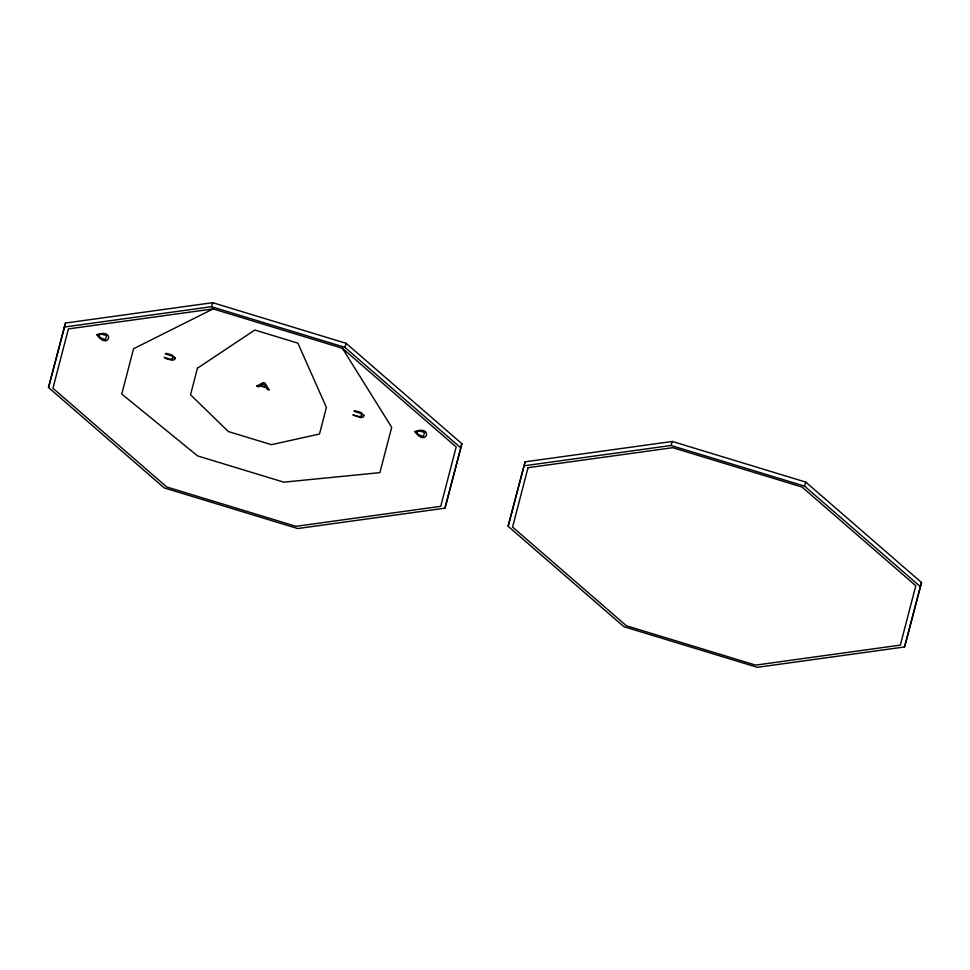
<?xml version="1.0" encoding="UTF-8"?>
<svg xmlns="http://www.w3.org/2000/svg" width="970" height="970" viewBox="0 0 970 970"><rect width="100%" height="100%" fill="white"/><g stroke="black" fill="none" stroke-linecap="round" stroke-linejoin="round"><path stroke-width="1.45" d="M48.5 387.503L65.499 323.034L212.697 302.688L346.132 343.319L461.878 443.726L446.139 504.17L444.89 508.183L297.681 528.541L164.245 487.91L48.5 387.503L65.499 323.034M444.89 508.183L461.878 443.726M508.122 526.274L525.109 461.817L672.319 441.459L805.755 482.09L921.5 582.497L905.75 642.952L904.501 646.966L757.303 667.312L623.868 626.681L508.122 526.274L525.109 461.817M904.501 646.966L921.5 582.497M64.25 327.048L211.448 306.702L212.697 302.688M460.629 447.74L344.883 347.333L346.132 343.319M523.861 465.83L671.07 445.485L672.319 441.459M920.251 586.523L804.506 486.103L805.755 482.09M213.133 308.909L133.569 348.751L121.771 394.05L197.625 455.924L283.798 482.163L379.888 472.645L391.698 427.333L342.386 348.254L213.133 308.909L68.409 328.903L52.95 388.267L166.743 486.976L295.995 526.334L440.719 506.328L456.179 446.976L342.386 348.254M671.07 445.485L804.506 486.103M211.448 306.702L344.883 347.333M96.794 334.711C108.749 351.298 115.806 327.969 96.794 334.711M414.76 431.529C426.727 448.104 433.772 424.775 414.76 431.529M175.243 358.075L174.479 359.724L172.066 360.197L166.864 358.973L164.185 357.348L170.138 359.215L172.975 358.524L172.393 356.148L165.264 353.844L166.234 353.347L172.09 354.996L175.243 358.075M363.968 415.487L363.204 417.136L360.791 417.609L352.898 414.869L358.876 416.627L361.701 415.924L361.119 413.547L353.989 411.256L354.959 410.746L360.816 412.408L363.968 415.487M98.819 335.365L100.346 337.778L105.475 339.645L106.542 335.547L102.08 334.359A4.413 1.576 17.3 0 0 99.777 334.42L98.819 335.365M416.785 432.171L418.312 434.596L423.441 436.464L424.508 432.365L420.046 431.165A4.413 1.576 17.3 0 0 417.743 431.238L416.785 432.171M197.456 368.2L190.532 394.754L228.362 431.565L271.454 444.684L319.494 434.014L326.405 407.461L297.899 343.137L254.807 330.018L197.456 368.2M528.032 467.685L512.572 527.037L626.365 625.759L755.618 665.117L900.342 645.111L915.801 585.747L802.008 487.037L672.756 447.679L528.032 467.685M256.844 386.072L258.663 386.848L260.348 385.914L266.386 387.757L267.32 389.467L269.211 389.988L264.907 383.089L262.991 382.665L256.844 386.072M264.216 383.659L261.003 385.514L266.047 387.054L264.228 383.659"/></g></svg>
